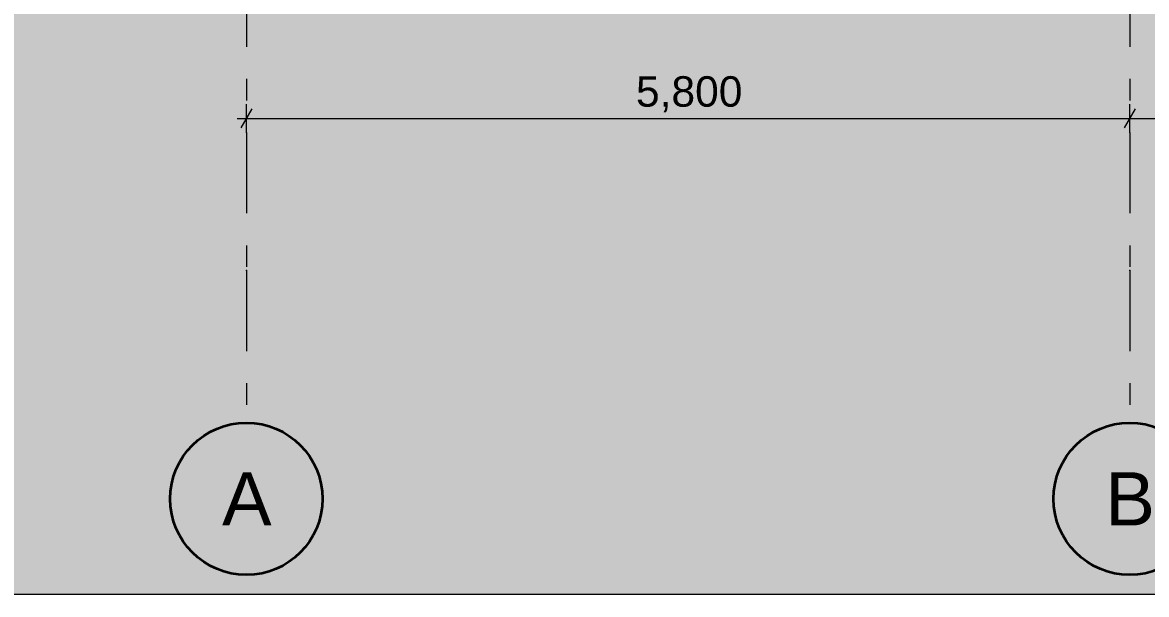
# Model space of a CAD drawing. Header units: millimetres. Extents: x -279593 to -202089, y -5129 to 14747.
# Drawn here: x -275880 to -268499, y -5129 to -1369 of the extents above; entities that cross this region are included whole.
import ezdxf

# ---------------------------------------------------------------- set-up
doc = ezdxf.new("R2010")
doc.units = ezdxf.units.MM
doc.header["$MEASUREMENT"] = 0
doc.linetypes.add('Double Dashed', pattern=[1093.611073, 529.166651, -211.666656, 141.111112, -211.666656])
for name, color, linetype, lineweight in [('2D Drafting - General_Pen_No__1', 7, 'Continuous', 13), ('New_Dimensioning - General_Pen_No__1', 7, 'Continuous', 13), ('New_Structural - Grid_Pen_No__1', 7, 'Continuous', 13), ('New_Structural - Grid_Pen_No__7', 7, 'Continuous', 35)]:
    doc.layers.add(name, color=color, linetype=linetype, lineweight=lineweight)
doc.layers.add('2D Drafting - General_Pen_No__61', color=7, linetype='Continuous', lineweight=20, true_color=0x6a6a6a)
doc.layers.add('New_Dimensioning - General', color=7, linetype='Continuous')
doc.styles.add('GENERATED_STYLE_1', font='')
doc.styles.get('GENERATED_STYLE_1').set_extended_font_data('Arial')
doc.dimstyles.new('GENERATED_STYLE__1', dxfattribs={"dimtxt": 200, "dimasz": 95, "dimexe": 0.18, "dimexo": 0.0625, "dimgap": 0, "dimtad": 1, "dimtih": 1, "dimtoh": 1, "dimdec": 3, "dimlfac": 0.001, "dimzin": 0, "dimdsep": 46, "dimtxsty": 'GENERATED_STYLE_1', "dimblk": 'ARROWHEAD_2', "dimblk1": 'ARROWHEAD_2', "dimblk2": 'ARROWHEAD_2', "dimcen": 0.09, "dimclrd": 7, "dimclre": 7, "dimclrt": 7, "dimadec": 0, "dimazin": 0, "dimtfac": 1, "dimtdec": 4, "dimtmove": 0, "dimatfit": 3, "dimfxl": 0, "dimtolj": 1, "dimtzin": 0, "dimarcsym": 0})

# ---------------------------------------------------------------- blocks, each defined once
blk = doc.blocks.new('*D12')
at = {"layer": 'New_Dimensioning - General_Pen_No__1', "color": 7, "linetype": 'Continuous', "lineweight": 13}
for p, q in [((-274410, -2093.8), (-274410, -1906.2)), ((-268610, -2093.8), (-268610, -1906.2)), ((-274373.9, -1937.5), (-274446.1, -2062.5)), ((-268573.9, -1937.5), (-268646.1, -2062.5)), ((-274471.2, -2000), (-274410, -2000)), ((-274410, -2000), (-268610, -2000))]:
    blk.add_line(p, q, dxfattribs=at)
at = {"layer": 'New_Dimensioning - General_Pen_No__1', "color": 7, "lineweight": 13, "insert": (-271852, -1960), "char_height": 200, "attachment_point": 7, "style": 'GENERATED_STYLE_1'}
blk.add_mtext('\\A1;{\\pql;\\fArial|b0|i0|c0|p34;5,800}', dxfattribs=at)
blk = doc.blocks.new('ARROWHEAD_2')
at = {"color": 0, "linetype": 'Continuous', "lineweight": 0}
for p, q in [((0, 0), (-1, 0)), ((-0.378, -0.655), (0.378, 0.655))]:
    blk.add_line(p, q, dxfattribs=at)
blk = doc.blocks.new('*D14')
at = {"layer": 'New_Dimensioning - General_Pen_No__1', "color": 7, "linetype": 'Continuous', "lineweight": 13}
for p, q in [((-268610, -2093.8), (-268610, -1906.2)), ((-259110, -2093.8), (-259110, -1906.2)), ((-268573.9, -1937.5), (-268646.1, -2062.5)), ((-259146.1, -2062.5), (-259073.9, -1937.5)), ((-268610, -2000), (-259110, -2000)), ((-259110, -2000), (-259048.9, -2000))]:
    blk.add_line(p, q, dxfattribs=at)
at = {"layer": 'New_Dimensioning - General_Pen_No__1', "color": 7, "lineweight": 13, "insert": (-264202, -1960), "char_height": 200, "attachment_point": 7, "style": 'GENERATED_STYLE_1'}
blk.add_mtext('\\A1;{\\pql;\\fArial|b0|i0|c0|p34;9,500}', dxfattribs=at)

msp = doc.modelspace()

# ---------------------------------------------------------------- hatches: boundary and pattern name
at = {"layer": '2D Drafting - General_Pen_No__61', "linetype": 'Continuous', "lineweight": 20, "true_color": 0x6a6a6a}
h = msp.add_hatch(dxfattribs=at)
h.set_pattern_fill('Dashed_0001', color=251, style=0, pattern_type=2)
h.set_pattern_definition([(45, (0, 0), (-183.84776, 183.84776), [195, -65]), (45, (7e-14, 183.85), (-183.84776, 183.84776), [195, -65])])
h.paths.add_polyline_path([(-278565.0259, -199.8387), (-274800.2279, -199.8387), (-274800.2279, -869.9999), (-275247.5618, -869.9999), (-274847.5619, -1269.9999), (-274247.5619, -1269.9999), (-273517.5103, -539.9483), (-269992.4831, -539.9481), (-268719.094, -539.9481), (-267835.7389, -539.9481), (-251543.8615, -539.9481), (-251543.8615, -200), (-241459.9695, -200), (-241459.9695, -912.0388), (-241459.9695, -5129.1775), (-279589.4358, -5129.1775), (-279593.1947, -199.6383)])

# ---------------------------------------------------------------- linework, layer by layer
at = {"layer": '2D Drafting - General_Pen_No__1', "color": 7, "linetype": 'Continuous', "lineweight": 13, "flags": 128}
msp.add_lwpolyline([(-278565.0259, -199.8387), (-274800.2279, -199.8387), (-274800.2279, -869.9999), (-275247.5618, -869.9999), (-274847.5619, -1269.9999), (-274247.5619, -1269.9999), (-273517.5103, -539.9483), (-269992.4831, -539.9481), (-268719.094, -539.9481), (-267835.7389, -539.9481), (-251543.8615, -539.9481), (-251543.8615, -200), (-241459.9695, -200), (-241459.9695, -912.0388), (-241459.9695, -5129.1775), (-279589.4358, -5129.1775), (-279593.1947, -199.6383)], close=True, dxfattribs=at)
at = {"layer": 'New_Structural - Grid_Pen_No__1', "color": 7, "linetype": 'Double Dashed', "lineweight": 13}
for p, q in [((-274410.0254, -1000), (-274410.0254, -3000)), ((-268610.0254, -1000), (-268610.0254, -3000)), ((-274410.0254, -3000), (-274410.0254, -4000)), ((-268610.0254, -3000), (-268610.0254, -4000))]:
    msp.add_line(p, q, dxfattribs=at)
for p in [(-274410.0254, -3000), (-274410.0254, -3000), (-268610.0254, -3000), (-268610.0254, -3000)]:
    msp.add_point(p, dxfattribs=at)
at = {"layer": 'New_Structural - Grid_Pen_No__7', "color": 7, "linetype": 'Continuous', "lineweight": 35}
for centre in [(-274410.0254, -4500), (-268610.0254, -4500)]:
    msp.add_circle(centre, 500, dxfattribs=at)

# ---------------------------------------------------------------- texts
at = {"layer": 'New_Structural - Grid_Pen_No__1', "color": 7, "lineweight": 13, "char_height": 350, "attachment_point": 1, "style": 'GENERATED_STYLE_1'}
for s, insert in [('\\A1;{\\pql;\\pt0;\\fArial|b0|i0|c0|p34;A}', (-274570.0259, -4325)), ('\\A1;{\\pql;\\pt0;\\fArial|b0|i0|c0|p34;B}', (-268770.0259, -4325))]:
    msp.add_mtext(s, dxfattribs=dict(at, insert=insert))

# ---------------------------------------------------------------- dimensions: what is measured, and where the dimension line sits
at = {"layer": 'New_Dimensioning - General', "color": 7, "linetype": 'Continuous', "lineweight": 13}
for base, p1, p2, picture, middle in [((-268610.0254, -2000), (-274410.0254, -2000), (-268610.0254, -2000), '*D12', (-271515.9674, -1860)), ((-259110.0254, -2000), (-268610.0254, -2000), (-259110.0254, -2000), '*D14', (-263865.9674, -1860))]:
    dim = msp.add_linear_dim(base=base, p1=p1, p2=p2, dimstyle='GENERATED_STYLE__1', dxfattribs=at)
    dim.commit()
    dim.dimension.update_dxf_attribs({"geometry": picture, "text_midpoint": middle, "dimtype": 160})

doc.saveas('drawing.dxf')
